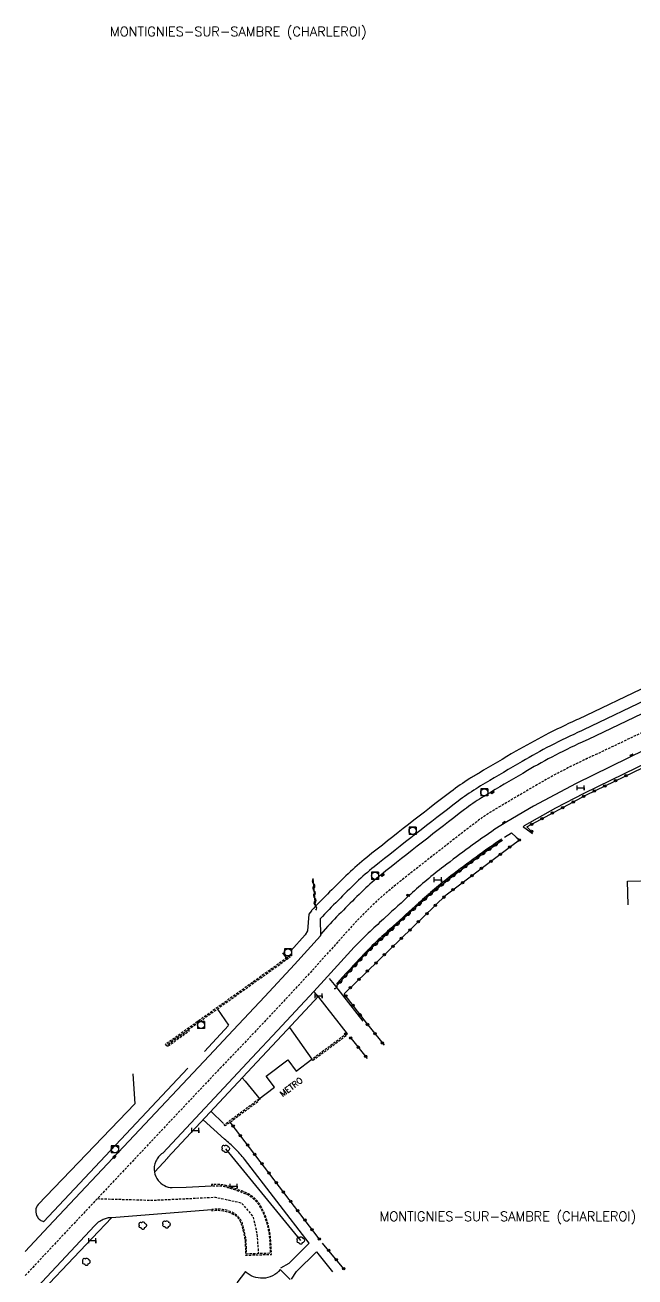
# Model space of a CAD drawing. Header units: millimetres. Extents: x 157000 to 158001, y 120999 to 122000.
# Drawn here: x 157000 to 157128.9, y 121723.9 to 121988.7 of the extents above; entities that cross this region are included whole.
import ezdxf
from ezdxf.enums import TextEntityAlignment as Align

# ---------------------------------------------------------------- set-up
doc = ezdxf.new("R2010")
doc.units = ezdxf.units.MM
doc.linetypes.add('DASHED', pattern=[0.75, 0.5, -0.25])
doc.layers.get('0').update_dxf_attribs({"linetype": 'CONTINUOUS'})
for name, color, linetype in [('W0001', 6, 'DASHED'), ('W0008', 7, 'CONTINUOUS'), ('W0017', 7, 'CONTINUOUS'), ('W0100', 7, 'CONTINUOUS'), ('W0112', 1, 'DASHED'), ('W0300', 7, 'CONTINUOUS'), ('W0302', 3, 'CONTINUOUS'), ('W0310', 3, 'CONTINUOUS'), ('W0322', 7, 'CONTINUOUS'), ('W0400', 7, 'CONTINUOUS'), ('W0420', 7, 'CONTINUOUS'), ('W0980', 7, 'CONTINUOUS'), ('W0984', 7, 'CONTINUOUS'), ('W1474', 7, 'CONTINUOUS')]:
    doc.layers.add(name, color=color, linetype=linetype)
doc.styles.get("Standard").update_dxf_attribs({"font": 'romans.shx', "width": 0.85})

# ---------------------------------------------------------------- blocks, each defined once
blk = doc.blocks.new('T420')
for p, q in [((0.75, 0.75), (-0.75, 0.75)), ((-0.75, 0.75), (-0.75, -0.75)), ((0.75, 0.75), (0.75, -0.75)), ((0.75, -0.75), (-0.75, -0.75))]:
    blk.add_line(p, q)
blk.add_ellipse((0, 0), major_axis=(-0.53, 0.53), ratio=1, start_param=3.926991, end_param=10.210176)
blk = doc.blocks.new('T300')
for p, q in [((-0.8, 0.51), (-0.86, 0.34)), ((-0.86, 0.34), (-0.86, 0.17)), ((-0.86, 0.17), (-0.74, 0.06)), ((-0.69, 0.63), (-0.8, 0.51)), ((-0.8, -0.06), (-0.74, 0.06)), ((-0.74, 0.06), (-0.69, 0.11)), ((-0.57, 0.69), (-0.69, 0.63)), ((-0.46, 0.69), (-0.57, 0.69)), ((-0.29, 0.63), (-0.46, 0.69)), ((-0.29, 0.63), (-0.17, 0.74)), ((-0.23, 0.57), (-0.29, 0.63)), ((-0.17, 0.74), (-0.06, 0.8)), ((-0.06, 0.8), (0.06, 0.8)), ((0.06, 0.8), (0.23, 0.74)), ((0.23, 0.74), (0.34, 0.63)), ((0.34, 0.63), (0.4, 0.51)), ((0.46, 0.46), (0.34, 0.46)), ((0.4, 0.51), (0.4, 0.46)), ((0.57, 0.4), (0.46, 0.46)), ((0.57, 0.4), (0.69, 0.29)), ((0.69, 0.29), (0.74, 0.17)), ((0.74, 0.06), (0.69, -0.17)), ((0.74, 0.17), (0.74, 0.06)), ((-0.8, -0.17), (-0.8, -0.06)), ((-0.8, -0.23), (-0.8, -0.17)), ((-0.74, -0.34), (-0.8, -0.23)), ((-0.69, -0.4), (-0.74, -0.34)), ((-0.51, -0.46), (-0.69, -0.4)), ((-0.4, -0.46), (-0.51, -0.46)), ((-0.4, -0.46), (-0.34, -0.46)), ((-0.34, -0.46), (-0.34, -0.4)), ((-0.34, -0.51), (-0.34, -0.46)), ((-0.29, -0.63), (-0.34, -0.51)), ((-0.17, -0.74), (-0.29, -0.63)), ((-0.06, -0.8), (-0.17, -0.74)), ((0.06, -0.8), (-0.06, -0.8)), ((0.17, -0.74), (0.06, -0.8)), ((0.23, -0.69), (0.17, -0.74)), ((0.29, -0.46), (0.23, -0.46)), ((0.29, -0.63), (0.23, -0.69)), ((0.46, -0.4), (0.29, -0.46)), ((0.34, -0.51), (0.29, -0.63)), ((0.34, -0.51), (0.34, -0.46)), ((0.57, -0.34), (0.46, -0.4)), ((0.63, -0.29), (0.57, -0.34)), ((0.69, -0.17), (0.63, -0.29))]:
    blk.add_line(p, q)
blk = doc.blocks.new('T400')
for p, q in [((-0.15, 0.3), (0.15, 0.3)), ((-0.15, -0.25), (-0.15, 0.3)), ((-0.15, 0.15), (0.15, 0.15)), ((-0.15, 0), (0.15, 0)), ((0.15, 0.3), (0.15, -0.25)), ((-0.15, -0.15), (0.15, -0.15)), ((-0.15, -0.25), (-0.15, -0.3)), ((-0.15, -0.3), (0.15, -0.3)), ((0.15, -0.3), (0.15, -0.25))]:
    blk.add_line(p, q)
blk = doc.blocks.new('t310o')
at = {"color": 0, "linetype": 'Continuous'}
for centre, start, end in [((-0.5, 0.38), 216.8699, 323.1304), ((0.5, -0.37), 36.8699, 143.1303)]:
    blk.add_arc(centre, 0.625, start, end, dxfattribs=at)
blk = doc.blocks.new('t322o')
at = {"color": 0, "linetype": 'Continuous'}
for radius in [0.25, 0.15]:
    blk.add_circle((0, 0), radius, dxfattribs=at)
blk = doc.blocks.new('T1474')
at = {"color": 0, "linetype": 'Continuous', "flags": 128}
for points in [[(-0.75, -0.5), (-0.75, 0.5)], [(-0.75, 0), (0.75, 0)], [(0.75, 0), (0.75, -0.5), (0.75, 0.5)]]:
    blk.add_lwpolyline(points, dxfattribs=at)

msp = doc.modelspace()

# ---------------------------------------------------------------- linework, layer by layer
at = {"layer": 'W0001', "flags": 128}
msp.add_lwpolyline([(157223.04, 121883.65), (157195.47, 121870.26), (157175.99, 121860.87), (157135.23, 121841.3), (157120.55, 121834.31), (157120.07, 121834.09, 0.012625), (157113.79, 121831.04, 0.013353), (157108.02, 121827.87, 0.001278), (157100.25, 121823.29, 0.005275), (157098.44, 121822.19, 0.024493), (157095.09, 121819.87, 0.004824), (157077.46, 121806.08, 0.023575), (157074.13, 121803.15, 0.005567), (157070.08, 121799.15), (157059.66, 121787.56), (157053.33, 121780.75), (157046.64, 121773.65), (157041.48, 121768.29)], format="xyb", dxfattribs=at)
for points in [[(157041.48, 121768.29), (157007.5, 121732.18), (157001.65, 121725.92), (157000, 121724.16)], [(157015.29, 121740.45), (157027.03, 121740.12), (157040.28, 121740.76), (157045.75, 121739.57), (157048.2, 121736.64), (157049, 121733.15), (157049.34, 121728.81)]]:
    msp.add_lwpolyline(points, dxfattribs=at)
at = {"layer": 'W0008', "flags": 128}
for points in [[(157219.18, 121885.74), (157193.9, 121873.52), (157174.43, 121864.13), (157133.67, 121844.56), (157119.03, 121837.58), (157118.58, 121837.37, 0.012625), (157112.13, 121834.25, 0.013353), (157106.2, 121830.98, 0.001278), (157098.41, 121826.39, 0.005275), (157096.53, 121825.25, 0.024493), (157092.9, 121822.74, 0.004824), (157075.21, 121808.9, 0.023575), (157071.62, 121805.75, 0.010415), (157064.01, 121798.09), (157062.44, 121796.32), (157062.43, 121796.05), (157062.45, 121796.06), (157057, 121790), (157050.69, 121783.22), (157044.01, 121776.12), (157038.94, 121770.69)], [(157221.54, 121886.49), (157219.65, 121885.58), (157216.22, 121886.71), (157193.03, 121875.56), (157172.23, 121865.56), (157132.82, 121846.64), (157118.09, 121839.61), (157117.65, 121839.41, 0.012625), (157111.1, 121836.24, 0.013353), (157105.07, 121832.91, 0.001278), (157097.27, 121828.31, 0.005275), (157095.35, 121827.15, 0.024493), (157091.54, 121824.51, 0.004824), (157073.82, 121810.65, 0.023575), (157070.07, 121807.36, 0.010415), (157062.39, 121799.63), (157062.45, 121796.06)], [(157137.02, 121830.7, 0.120944), (157136.82, 121832.76, 0.120944), (157135.69, 121834.51, 0.143329), (157133.51, 121835.61, 0.143329), (157131.07, 121835.37), (157116.49, 121828.27), (157107.49, 121823.44), (157101.88, 121820.17), (157099.36, 121818.58, 0.014172), (157088.52, 121810.7, 0.02067), (157081.48, 121804.8, 0.000749), (157076.17, 121799.94, 0.001239), (157072.98, 121796.99, 0.016501), (157069.58, 121793.63, 0.009443), (157063.95, 121787.45), (157061.08, 121784.29), (157053.34, 121776.02), (157047.96, 121770.27), (157029.11, 121750.08, 0.146463), (157027.64, 121748.35, 0.146463), (157027.36, 121746.08, 0.123149), (157028.13, 121744.32, 0.223569), (157031.12, 121742.78)], [(157000, 121718.58, -0.009125), (157000.1, 121718.79, -0.094602), (157001.56, 121720.66), (157014.7, 121734.7, -0.062531), (157015.54, 121735.53, -0.062531), (157016.55, 121736.12, -0.048557), (157017.43, 121736.39, -0.048557), (157018.34, 121736.49), (157027.98, 121737.27), (157039.48, 121738.14)], [(157056.07, 121723.33), (157053.96, 121725.44, -0.106662), (157052.32, 121724.13, -0.106662), (157050.29, 121723.61, -0.103029), (157048.29, 121723.95, -0.103029), (157046.6, 121725.05), (157044.79, 121722.66, -0.044669)]]:
    msp.add_lwpolyline(points, format="xyb", dxfattribs=at)
for points in [[(157038.94, 121770.69), (157004.95, 121734.57), (157000, 121729.28)], [(157031.12, 121742.78), (157034.05, 121742.9), (157039.4, 121743.17)]]:
    msp.add_lwpolyline(points, dxfattribs=at)
at = {"layer": 'W0017'}
for p, q in [((157043.11, 121777.13), (157040.75, 121780.52)), ((157043.02, 121777.04), (157037.96, 121771.6)), ((157055.89, 121776.67), (157060.66, 121769.96)), ((157034.42, 121768.07), (157003.9, 121735.56)), ((157039.36, 121758.89), (157041.98, 121756.37)), ((157030.17, 121749.08), (157027.36, 121746.08))]:
    msp.add_line(p, q, dxfattribs=at)
at = {"layer": 'W0017', "flags": 128}
for points in [[(157220.46, 121888.74), (157219.48, 121888.27), (157216.05, 121889.4), (157191.95, 121877.82), (157171.14, 121867.81), (157131.74, 121848.89), (157117.02, 121841.89), (157116.61, 121841.71, 0.012625), (157109.95, 121838.48, 0.013353), (157103.79, 121835.09, 0.001278), (157095.98, 121830.48, 0.005275), (157094.02, 121829.29, 0.024493), (157090, 121826.51, 0.004824), (157072.24, 121812.62, 0.023575), (157068.32, 121809.18, 0.010415), (157060.56, 121801.37)], [(157133.95, 121831.56, 0.107158), (157133.97, 121832.08, 0.107158), (157133.78, 121832.57, 0.187107), (157133.05, 121833.08, 0.187107), (157132.16, 121832.96), (157118.14, 121826.13), (157112.16, 121823.01), (157105.51, 121819.29), (157105.35, 121819.12), (157105.67, 121818.88), (157107.28, 121817.69)], [(157100.77, 121816.52, 0.014172), (157090.05, 121808.73, 0.02067), (157083.17, 121802.95, 0.000749), (157077.86, 121798.1, 0.001239), (157074.67, 121795.16, 0.016501), (157071.39, 121791.91, 0.009443), (157065.83, 121785.8)], [(157022.78, 121766.84), (157023.2, 121760.49), (157002.75, 121739.23, 0.152749), (157002.27, 121737.93, 0.152749), (157002.61, 121736.59, 0.09131), (157003.18, 121735.97, 0.09131), (157003.93, 121735.59)], [(157060.08, 121731.07), (157046.4, 121748.79, 0.012191), (157045.42, 121749.93, 0.012191), (157044.38, 121751.03, 0.012099), (157043.3, 121752.06, 0.012099), (157042.17, 121753.04), (157037.69, 121757.11)]]:
    msp.add_lwpolyline(points, format="xyb", dxfattribs=at)
for points in [[(157101.38, 121816.88), (157102.83, 121817.82), (157103.87, 121816.91), (157104.63, 121816.26)], [(157060.53, 121801.34), (157059.99, 121800.65), (157059.72, 121797.07), (157059.24, 121796.25), (157056.21, 121792.87)], [(157071.51, 121777.98), (157065.42, 121785.75), (157064.38, 121787.01)], [(157030.15, 121749.11), (157049, 121769.3), (157054.37, 121775.05), (157062.12, 121783.32)], [(157068.15, 121775.34), (157062.09, 121783.07), (157061.08, 121784.29)], [(157045.92, 121766.01), (157046.51, 121765.29), (157049.69, 121761.43)], [(157000, 121717.12), (157014.2, 121732.06), (157018.34, 121736.49)], [(157060.1, 121731.07), (157055.75, 121726.76), (157054.03, 121725.75)], [(157056.36, 121723.39), (157057.39, 121725.05), (157061.6, 121729.21), (157065.01, 121724.95)]]:
    msp.add_lwpolyline(points, dxfattribs=at)
at = {"layer": 'W0100', "flags": 128}
for points in [[(157127.5, 121802.57), (157127.36, 121807.57), (157138.52, 121807.88), (157138.66, 121802.89)], [(157049.21, 121761.38), (157052.75, 121764.03), (157051, 121766.36), (157055.56, 121769.78), (157057.29, 121767.44), (157060.66, 121769.96)]]:
    msp.add_lwpolyline(points, dxfattribs=at)
at = {"layer": 'W0112', "flags": 128}
for points in [[(157055.79, 121791.76), (157055.99, 121791.47), (157029.94, 121772.86), (157029.73, 121773.15)], [(157034.49, 121776.14), (157034.68, 121775.87), (157030.13, 121772.59), (157029.93, 121772.87)], [(157060.87, 121769.67), (157060.66, 121769.96), (157067.79, 121775.25), (157068, 121774.97)], [(157042.34, 121755.83), (157042.13, 121756.11), (157049.21, 121761.38), (157049.42, 121761.09)]]:
    msp.add_lwpolyline(points, close=True, dxfattribs=at)
msp.add_lwpolyline([(157039.48, 121738.14), (157039.52, 121737.9, -0.152493), (157043.8, 121737.29, -0.218778), (157045.78, 121734.92, -0.018426), (157046.4, 121732.27, -0.040832), (157046.53, 121731.05, -0.005475), (157046.54, 121730.95, 0.009492), (157046.54, 121730.89), (157046.64, 121728.49), (157052.1, 121728.66), (157051.97, 121731.26), (157051.95, 121731.52, 0.109162), (157049.93, 121738.74, 0.179468), (157046.44, 121741.83, 0.014703), (157042.73, 121743.14, 0.049216), (157041.58, 121743.39, 0.002754), (157041.4, 121743.41, 0.026266), (157041.38, 121743.41), (157040.4, 121743.41), (157039.4, 121743.41), (157039.4, 121743.17), (157040.4, 121743.17), (157041.38, 121743.18, -0.00271), (157041.55, 121743.16, -0.049216), (157042.66, 121742.92, -0.014703), (157046.36, 121741.61, -0.179468), (157049.72, 121738.63, -0.109162), (157051.72, 121731.5), (157051.73, 121731.25), (157051.85, 121728.89), (157046.87, 121728.74), (157046.77, 121730.9, -0.009492), (157046.77, 121730.95, 0.005475), (157046.77, 121731.05, 0.040832), (157046.63, 121732.31, 0.018426), (157046.01, 121734.98, 0.218778), (157043.9, 121737.51, 0.152493)], format="xyb", close=True, dxfattribs=at)
at = {"layer": 'W0302', "flags": 128}
msp.add_lwpolyline([(157058.31, 121731.59), (157042.46, 121750.98)], dxfattribs=at)
at = {"layer": 'W0310', "flags": 128}
msp.add_lwpolyline([(157066.02, 121785.63, -0.009443), (157071.58, 121791.73, -0.016501), (157074.85, 121794.97, -0.001239), (157078.04, 121797.91, -0.000749), (157083.34, 121802.76, -0.02067), (157090.2, 121808.52, -0.014172), (157100.92, 121816.31, -0.014172)], format="xyb", dxfattribs=at)
msp.add_lwpolyline([(157061.38, 121802.45), (157061.32, 121803.2), (157060.92, 121808.18)], dxfattribs=at)
at = {"layer": 'W0322', "flags": 128}
for points in [[(157107.09, 121818.14), (157106.1, 121819.09), (157118.68, 121825.87), (157132.59, 121832.55), (157133.33, 121832.11), (157134.43, 121832.65)], [(157072.37, 121777.34), (157067.44, 121783.8), (157089.06, 121804.71), (157102.95, 121815.14), (157104.55, 121816.34)], [(157055.31, 121791.3), (157055.08, 121791.64), (157054.53, 121792.47)], [(157072.41, 121777.28), (157072.77, 121776.84), (157075.9, 121772.95)], [(157067.79, 121775.25), (157068.15, 121775.34)], [(157068.87, 121774.43), (157069.23, 121773.99), (157072.36, 121770.1)], [(157062.2, 121731.93), (157043.34, 121756.65)], [(157067.38, 121725.64), (157062.92, 121731.06)]]:
    msp.add_lwpolyline(points, dxfattribs=at)

# ---------------------------------------------------------------- block references
at = {"layer": 'W0300'}
for p in [(157042.46, 121750.98), (157024.92, 121734.74), (157029.95, 121734.98), (157058.31, 121731.59), (157012.99, 121727.08)]:
    msp.add_blockref('T300', p, dxfattribs=at)
at = {"layer": 'W0310'}
for p, rotation in [((157097.38, 121813.84), 35.43447478979995), ((157098.66, 121814.74), 35.05045388426226), ((157099.95, 121815.64), 34.66643297872455), ((157093.58, 121811.08), 36.58653750641306), ((157094.84, 121812.01), 36.20251660087536), ((157096.11, 121812.93), 35.81849569533766), ((157089.84, 121808.24), 37.86909578933589), ((157091.08, 121809.19), 37.35457931748847), ((157092.33, 121810.14), 36.97055841195077), ((157061.01, 121807.13), 94.5856541916813), ((157061.13, 121805.57), 94.5856541916813), ((157086.2, 121805.28), 40.35171880226041), ((157087.4, 121806.28), 39.52417779795225), ((157088.61, 121807.27), 38.69663679364407), ((157061.26, 121804.01), 94.5856541916813), ((157061.38, 121802.45), 94.58565419210923), ((157083.84, 121803.21), 42.00680081087676), ((157085.01, 121804.25), 41.1792598065686), ((157080.37, 121800.05), 42.45822360911536), ((157081.52, 121801.1), 42.42085749816975), ((157082.68, 121802.16), 42.38349138722415), ((157078.06, 121797.93), 42.53295583100656), ((157079.21, 121798.99), 42.49558972006095), ((157074.61, 121794.75), 43.09086487651057), ((157075.75, 121795.81), 42.73690384711094), ((157076.91, 121796.87), 42.6342647396233), ((157072.37, 121792.56), 45.66315564448794), ((157073.47, 121793.66), 44.37701026049925), ((157069.15, 121789.13), 47.53190504192271), ((157070.22, 121790.28), 47.12141280623231), ((157071.28, 121791.42), 46.71092057054185), ((157067.06, 121786.8), 48.35288951330355), ((157068.1, 121787.97), 47.94239727761311), ((157066.02, 121785.63), 48.76338174899396)]:
    msp.add_blockref('t310o', p, dxfattribs=dict(at, rotation=rotation))
at = {"layer": 'W0322'}
for p, rotation in [((157127.09, 121829.91), 25.63040673351702), ((157122.58, 121827.75), 25.63040673351702), ((157124.84, 121828.83), 25.63040673351702), ((157115.89, 121824.37), 28.33515945897606), ((157118.09, 121825.56), 28.33515945897606), ((157120.33, 121826.67), 25.63040673351702), ((157111.49, 121822), 28.33515945897606), ((157113.69, 121823.18), 28.33515945897606), ((157107.09, 121819.62), 28.33515945897606), ((157109.29, 121820.81), 28.33515945897606), ((157104.49, 121816.3), 36.9034014260087), ((157107.09, 121818.14), 136.4648107621294), ((157102.49, 121814.8), 36.90340142634511), ((157098.49, 121811.79), 36.90340142634511), ((157100.49, 121813.3), 36.90340142634511), ((157094.5, 121808.79), 36.90340142634511), ((157096.5, 121810.29), 36.90340142634511), ((157090.5, 121805.79), 36.90340142634511), ((157092.5, 121807.29), 36.90340142634511), ((157088.56, 121804.22), 44.04972545506077), ((157084.96, 121800.75), 44.04972545506077), ((157086.76, 121802.48), 44.04972545506077), ((157083.17, 121799.01), 44.04972545506077), ((157079.57, 121795.53), 44.04972545506077), ((157081.37, 121797.27), 44.04972545506077), ((157077.78, 121793.79), 44.04972545506077), ((157055.31, 121791.3), 123.7887816224841), ((157074.18, 121790.32), 44.04972545506077), ((157075.98, 121792.05), 44.04972545506077), ((157072.38, 121788.58), 44.04972545506077), ((157068.79, 121785.1), 44.04972545506077), ((157070.59, 121786.84), 44.04972545506077), ((157067.82, 121783.3), 127.3614038353834), ((157069.33, 121781.31), 127.3614038353834), ((157070.85, 121779.33), 127.3614038353834), ((157072.37, 121777.34), 127.3614038353834), ((157072.41, 121777.28), 308.8160318294888), ((157067.79, 121775.25), 13.79977039865447), ((157068.87, 121774.43), 308.8160318313371), ((157073.98, 121775.33), 308.8160318324298), ((157070.44, 121772.49), 308.8160318329496), ((157075.55, 121773.39), 308.8160318324298), ((157072.01, 121770.54), 308.8160318329496), ((157044, 121755.79), 127.3373700036648), ((157045.52, 121753.8), 127.3373700036648), ((157047.04, 121751.81), 127.3373700036648), ((157048.55, 121749.82), 127.3373700036648), ((157050.07, 121747.84), 127.3373700036648), ((157051.59, 121745.85), 127.3373700036648), ((157053.1, 121743.86), 127.3373700036648), ((157054.62, 121741.87), 127.3373700036648), ((157056.13, 121739.88), 127.3373700036648), ((157057.65, 121737.9), 127.3373700036648), ((157059.17, 121735.91), 127.3373700036648), ((157060.68, 121733.92), 127.3373700036648), ((157062.2, 121731.93), 127.3373700036648), ((157064.21, 121729.5), 129.391680870853), ((157065.79, 121727.57), 129.391680870853), ((157067.38, 121725.64), 129.391680870853)]:
    msp.add_blockref('t322o', p, dxfattribs=dict(at, rotation=rotation))
at = {"layer": 'W0400'}
for p, rotation in [((157128.26, 121834.23), 113.6522414068956), ((157098.84, 121826.38), 120.359804265915), ((157101.28, 121819.97), 303.2457945512738), ((157075.62, 121808.93), 129.1120600485455), ((157081.03, 121804.64), 74.73049577741308), ((157018.87, 121749.3), 318.7655375844844)]:
    msp.add_blockref('T400', p, dxfattribs=dict(at, rotation=rotation))
at = {"layer": 'W0420'}
for p in [(157097.09, 121826.37), (157081.93, 121818.25), (157074.01, 121808.74), (157055.57, 121792.53), (157037.19, 121777.17), (157018.99, 121750.9)]:
    msp.add_blockref('T420', p, dxfattribs=at)
at = {"layer": 'W1474'}
for p in [(157117.48, 121827.34), (157087.28, 121807.92), (157062.09, 121783.34), (157035.98, 121754.9), (157044.09, 121743.07), (157014.21, 121731.57)]:
    msp.add_blockref('T1474', p, dxfattribs=at)

# ---------------------------------------------------------------- texts
at = {"layer": 'W0980'}
for p in [(157045.09, 121987.16), (157102.1, 121736.56)]:
    msp.add_text('MONTIGNIES-SUR-SAMBRE (CHARLEROI)', height=2, dxfattribs=at).set_placement(p, align=Align.MIDDLE)
at = {"layer": 'W0984'}
msp.add_text('METRO', height=1.25, rotation=36.8358, dxfattribs=at).set_placement((157056.28, 121764.07), align=Align.MIDDLE)

doc.saveas('drawing.dxf')
